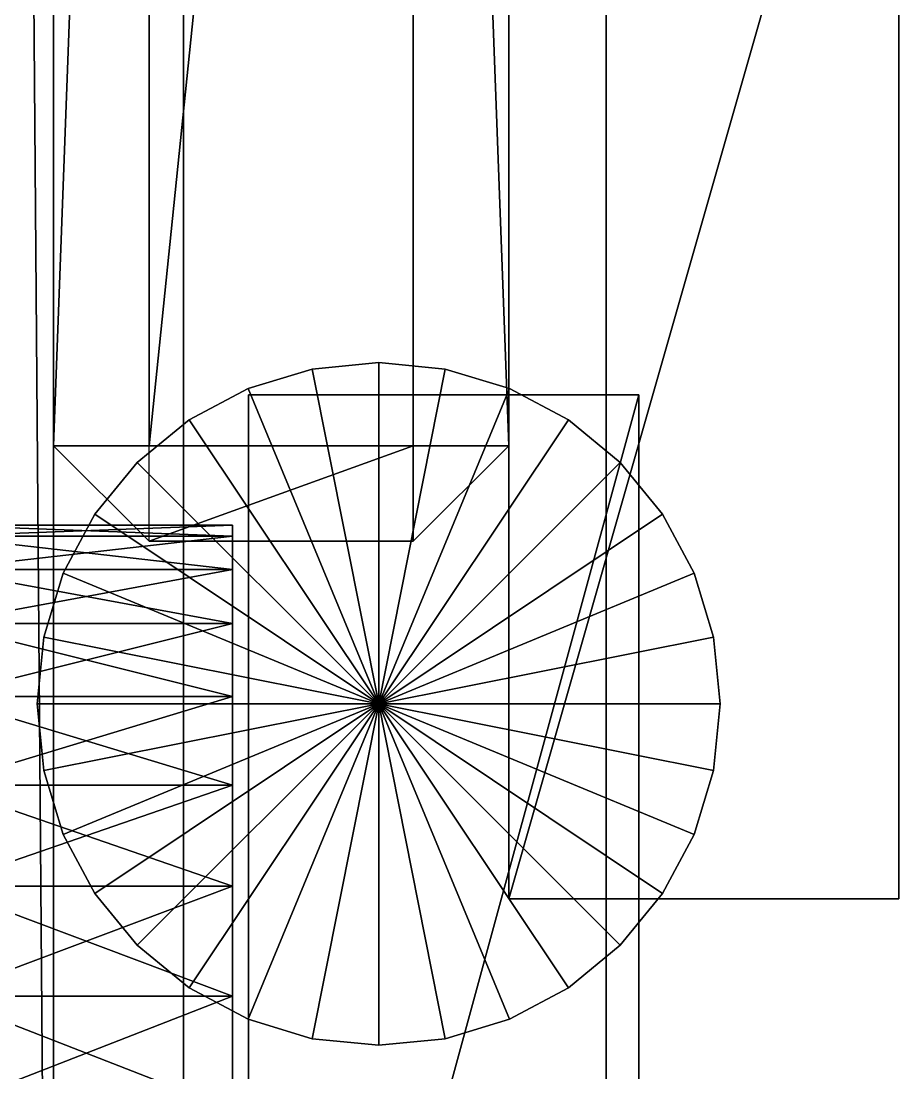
# Model space of a CAD drawing. Header units: millimetres. Extents: x -18 to 4450, y -985 to 970.
# Drawn here: x 3498 to 3552, y -672.7 to -608 of the extents above; entities that cross this region are included whole.
import ezdxf

# ---------------------------------------------------------------- set-up
doc = ezdxf.new("R2010")
doc.units = ezdxf.units.MM
for name, color, linetype in [('body__rear_left_tail_lamp_amber_upper_lens', 30, 'CONTINUOUS'), ('body__rear_left_tail_lamp_clear_lower_lens', 7, 'CONTINUOUS'), ('body__rear_left_tail_lamp_inner_lens', 1, 'CONTINUOUS'), ('body__rear_left_tail_lamp_red_center_lens', 1, 'CONTINUOUS'), ('hard_top__rear_barn_door_left_subtle_crown', 40, 'CONTINUOUS'), ('hard_top__rear_corner_glass_or_seal_45', 4, 'CONTINUOUS'), ('hard_top__rear_door_hinge_mount_plate_1', 9, 'CONTINUOUS'), ('hard_top__rear_left_door_hinge_barrel_1', 9, 'CONTINUOUS'), ('hard_top__rear_left_door_hinge_barrel_2', 9, 'CONTINUOUS'), ('hard_top__rear_roof_overhang_skin', 7, 'CONTINUOUS'), ('hard_top__white_hardtop_roof', 7, 'CONTINUOUS')]:
    doc.layers.add(name, color=color, linetype=linetype)

msp = doc.modelspace()

# ---------------------------------------------------------------- linework, layer by layer
at = {"layer": 'body__rear_left_tail_lamp_amber_upper_lens'}
for points in [[(3512.000084, -718.999982, 981.999993), (3512.000084, -718.999982, 1024.000049), (3512.000084, -630.999982, 1024.000049)], [(3512.000084, -718.999982, 981.999993), (3512.000084, -630.999982, 1024.000049), (3512.000084, -630.999982, 981.999993)], [(3512.000084, -630.999982, 981.999993), (3512.000084, -630.999982, 1024.000049), (3536.000013, -630.999982, 1024.000049)], [(3512.000084, -630.999982, 981.999993), (3536.000013, -630.999982, 1024.000049), (3536.000013, -630.999982, 981.999993)], [(3512.000084, -718.999982, 1024.000049), (3536.000013, -718.999982, 1024.000049), (3536.000013, -630.999982, 1024.000049)], [(3512.000084, -718.999982, 1024.000049), (3536.000013, -630.999982, 1024.000049), (3512.000084, -630.999982, 1024.000049)], [(3512.000084, -718.999982, 981.999993), (3512.000084, -630.999982, 981.999993), (3536.000013, -630.999982, 981.999993)], [(3512.000084, -718.999982, 981.999993), (3536.000013, -630.999982, 981.999993), (3536.000013, -718.999982, 981.999993)], [(3536.000013, -718.999982, 981.999993), (3536.000013, -630.999982, 981.999993), (3536.000013, -630.999982, 1024.000049)], [(3536.000013, -718.999982, 981.999993), (3536.000013, -630.999982, 1024.000049), (3536.000013, -718.999982, 1024.000049)]]:
    msp.add_3dface(points, dxfattribs=at)
at = {"layer": 'body__rear_left_tail_lamp_clear_lower_lens'}
for points in [[(3512.000084, -718.999982, 878.000021), (3512.000084, -718.999982, 920.000017), (3512.000084, -630.999982, 920.000017)], [(3512.000084, -718.999982, 878.000021), (3512.000084, -630.999982, 920.000017), (3512.000084, -630.999982, 878.000021)], [(3512.000084, -630.999982, 878.000021), (3512.000084, -630.999982, 920.000017), (3536.000013, -630.999982, 920.000017)], [(3512.000084, -630.999982, 878.000021), (3536.000013, -630.999982, 920.000017), (3536.000013, -630.999982, 878.000021)], [(3512.000084, -718.999982, 920.000017), (3536.000013, -718.999982, 920.000017), (3536.000013, -630.999982, 920.000017)], [(3512.000084, -718.999982, 920.000017), (3536.000013, -630.999982, 920.000017), (3512.000084, -630.999982, 920.000017)], [(3512.000084, -718.999982, 878.000021), (3512.000084, -630.999982, 878.000021), (3536.000013, -630.999982, 878.000021)], [(3512.000084, -718.999982, 878.000021), (3536.000013, -630.999982, 878.000021), (3536.000013, -718.999982, 878.000021)], [(3536.000013, -718.999982, 878.000021), (3536.000013, -630.999982, 878.000021), (3536.000013, -630.999982, 920.000017)], [(3536.000013, -718.999982, 878.000021), (3536.000013, -630.999982, 920.000017), (3536.000013, -718.999982, 920.000017)]]:
    msp.add_3dface(points, dxfattribs=at)
at = {"layer": 'body__rear_left_tail_lamp_inner_lens'}
for points in [[(3493.000031, -638.999999, 930.000007), (3510.999918, -638.999999, 930.000007), (3510.999918, -639.69171, 937.023222)], [(3493.000031, -638.999999, 930.000007), (3510.999918, -639.69171, 937.023222), (3493.000031, -639.69171, 937.023222)], [(3493.000031, -639.69171, 922.976732), (3510.999918, -639.69171, 922.976732), (3510.999918, -638.999999, 930.000007)], [(3493.000031, -639.69171, 922.976732), (3510.999918, -638.999999, 930.000007), (3493.000031, -638.999999, 930.000007)], [(3510.999918, -675.000012, 930.000007), (3510.999918, -638.999999, 930.000007), (3510.999918, -639.69171, 937.023222)], [(3510.999918, -675.000012, 930.000007), (3510.999918, -639.69171, 922.976732), (3510.999918, -638.999999, 930.000007)], [(3493.000031, -639.69171, 937.023222), (3510.999918, -639.69171, 937.023222), (3510.999918, -641.740322, 943.776608)], [(3493.000031, -639.69171, 937.023222), (3510.999918, -641.740322, 943.776608), (3493.000031, -641.740322, 943.776608)], [(3493.000031, -641.740322, 916.223407), (3510.999918, -641.740322, 916.223407), (3510.999918, -639.69171, 922.976732)], [(3493.000031, -641.740322, 916.223407), (3510.999918, -639.69171, 922.976732), (3493.000031, -639.69171, 922.976732)], [(3510.999918, -675.000012, 930.000007), (3510.999918, -639.69171, 937.023222), (3510.999918, -641.740322, 943.776608)], [(3510.999918, -675.000012, 930.000007), (3510.999918, -641.740322, 916.223407), (3510.999918, -639.69171, 922.976732)], [(3493.000031, -641.740322, 943.776608), (3510.999918, -641.740322, 943.776608), (3510.999918, -645.067096, 950.000525)], [(3493.000031, -641.740322, 943.776608), (3510.999918, -645.067096, 950.000525), (3493.000031, -645.067096, 950.000525)], [(3493.000031, -645.067096, 909.99949), (3510.999918, -645.067096, 909.99949), (3510.999918, -641.740322, 916.223407)], [(3493.000031, -645.067096, 909.99949), (3510.999918, -641.740322, 916.223407), (3493.000031, -641.740322, 916.223407)], [(3510.999918, -675.000012, 930.000007), (3510.999918, -641.740322, 943.776608), (3510.999918, -645.067096, 950.000525)], [(3510.999918, -675.000012, 930.000007), (3510.999918, -645.067096, 909.99949), (3510.999918, -641.740322, 916.223407)], [(3493.000031, -645.067096, 950.000525), (3510.999918, -645.067096, 950.000525), (3510.999918, -649.544179, 955.45584)], [(3493.000031, -645.067096, 950.000525), (3510.999918, -649.544179, 955.45584), (3493.000031, -649.544179, 955.45584)], [(3493.000031, -649.544179, 904.544175), (3510.999918, -649.544179, 904.544175), (3510.999918, -645.067096, 909.99949)], [(3493.000031, -649.544179, 904.544175), (3510.999918, -645.067096, 909.99949), (3493.000031, -645.067096, 909.99949)], [(3510.999918, -675.000012, 930.000007), (3510.999918, -645.067096, 950.000525), (3510.999918, -649.544179, 955.45584)], [(3510.999918, -675.000012, 930.000007), (3510.999918, -649.544179, 904.544175), (3510.999918, -645.067096, 909.99949)], [(3493.000031, -649.544179, 955.45584), (3510.999918, -649.544179, 955.45584), (3510.999918, -654.999495, 959.932923)], [(3493.000031, -649.544179, 955.45584), (3510.999918, -654.999495, 959.932923), (3493.000031, -654.999495, 959.932923)], [(3493.000031, -654.999495, 900.067091), (3510.999918, -654.999495, 900.067091), (3510.999918, -649.544179, 904.544175)], [(3493.000031, -654.999495, 900.067091), (3510.999918, -649.544179, 904.544175), (3493.000031, -649.544179, 904.544175)], [(3510.999918, -675.000012, 930.000007), (3510.999918, -649.544179, 955.45584), (3510.999918, -654.999495, 959.932923)], [(3510.999918, -675.000012, 930.000007), (3510.999918, -654.999495, 900.067091), (3510.999918, -649.544179, 904.544175)], [(3493.000031, -654.999495, 959.932923), (3510.999918, -654.999495, 959.932923), (3510.999918, -661.223412, 963.259637)], [(3493.000031, -654.999495, 959.932923), (3510.999918, -661.223412, 963.259637), (3493.000031, -661.223412, 963.259637)], [(3493.000031, -661.223412, 896.740317), (3510.999918, -661.223412, 896.740317), (3510.999918, -654.999495, 900.067091)], [(3493.000031, -661.223412, 896.740317), (3510.999918, -654.999495, 900.067091), (3493.000031, -654.999495, 900.067091)], [(3510.999918, -675.000012, 930.000007), (3510.999918, -654.999495, 959.932923), (3510.999918, -661.223412, 963.259637)], [(3510.999918, -675.000012, 930.000007), (3510.999918, -661.223412, 896.740317), (3510.999918, -654.999495, 900.067091)], [(3493.000031, -661.223412, 963.259637), (3510.999918, -661.223412, 963.259637), (3510.999918, -667.976737, 965.308249)], [(3493.000031, -661.223412, 963.259637), (3510.999918, -667.976737, 965.308249), (3493.000031, -667.976737, 965.308249)], [(3493.000031, -667.976737, 894.691706), (3510.999918, -667.976737, 894.691706), (3510.999918, -661.223412, 896.740317)], [(3493.000031, -667.976737, 894.691706), (3510.999918, -661.223412, 896.740317), (3493.000031, -661.223412, 896.740317)], [(3510.999918, -675.000012, 930.000007), (3510.999918, -661.223412, 963.259637), (3510.999918, -667.976737, 965.308249)], [(3510.999918, -675.000012, 930.000007), (3510.999918, -667.976737, 894.691706), (3510.999918, -661.223412, 896.740317)], [(3493.000031, -667.976737, 965.308249), (3510.999918, -667.976737, 965.308249), (3510.999918, -675.000012, 966.000021)], [(3493.000031, -667.976737, 965.308249), (3510.999918, -675.000012, 966.000021), (3493.000031, -675.000012, 966.000021)], [(3493.000031, -675.000012, 893.999994), (3510.999918, -675.000012, 893.999994), (3510.999918, -667.976737, 894.691706)], [(3493.000031, -675.000012, 893.999994), (3510.999918, -667.976737, 894.691706), (3493.000031, -667.976737, 894.691706)], [(3510.999918, -675.000012, 930.000007), (3510.999918, -667.976737, 965.308249), (3510.999918, -675.000012, 966.000021)], [(3510.999918, -675.000012, 930.000007), (3510.999918, -675.000012, 893.999994), (3510.999918, -667.976737, 894.691706)]]:
    msp.add_3dface(points, dxfattribs=at)
at = {"layer": 'body__rear_left_tail_lamp_red_center_lens'}
for points in [[(3512.000084, -718.999982, 930.000007), (3512.000084, -718.999982, 972.000003), (3512.000084, -630.999982, 972.000003)], [(3512.000084, -718.999982, 930.000007), (3512.000084, -630.999982, 972.000003), (3512.000084, -630.999982, 930.000007)], [(3512.000084, -630.999982, 930.000007), (3512.000084, -630.999982, 972.000003), (3536.000013, -630.999982, 972.000003)], [(3512.000084, -630.999982, 930.000007), (3536.000013, -630.999982, 972.000003), (3536.000013, -630.999982, 930.000007)], [(3512.000084, -718.999982, 972.000003), (3536.000013, -718.999982, 972.000003), (3536.000013, -630.999982, 972.000003)], [(3512.000084, -718.999982, 972.000003), (3536.000013, -630.999982, 972.000003), (3512.000084, -630.999982, 972.000003)], [(3512.000084, -718.999982, 930.000007), (3512.000084, -630.999982, 930.000007), (3536.000013, -630.999982, 930.000007)], [(3512.000084, -718.999982, 930.000007), (3536.000013, -630.999982, 930.000007), (3536.000013, -718.999982, 930.000007)], [(3536.000013, -718.999982, 930.000007), (3536.000013, -630.999982, 930.000007), (3536.000013, -630.999982, 972.000003)], [(3536.000013, -718.999982, 930.000007), (3536.000013, -630.999982, 972.000003), (3536.000013, -718.999982, 972.000003)]]:
    msp.add_3dface(points, dxfattribs=at)
at = {"layer": 'hard_top__rear_barn_door_left_subtle_crown'}
for points in [[(3483.999968, -689.999998, 920.000017), (3533.99992, -689.999998, 924.000025), (3533.99992, -354.000002, 941.999972)], [(3483.999968, -689.999998, 920.000017), (3533.99992, -354.000002, 941.999972), (3483.999968, -354.000002, 938.000023)], [(3483.999968, -689.999998, 903.999984), (3483.999968, -354.000002, 921.999991), (3533.99992, -354.000002, 925.999999)], [(3483.999968, -689.999998, 903.999984), (3533.99992, -354.000002, 925.999999), (3533.99992, -689.999998, 907.999992)], [(3533.99992, -689.999998, 924.000025), (3533.99992, -689.999998, 907.999992), (3533.99992, -354.000002, 925.999999)], [(3533.99992, -689.999998, 924.000025), (3533.99992, -354.000002, 925.999999), (3533.99992, -354.000002, 941.999972)]]:
    msp.add_3dface(points, dxfattribs=at)
at = {"layer": 'hard_top__rear_corner_glass_or_seal_45'}
for points in [[(3500, -634.119987, 1420.87996), (3500, -634.119987, 1709.120035), (3500, -475.879997, 1709.120035)], [(3500, -634.119987, 1420.87996), (3500, -475.879997, 1709.120035), (3500, -475.879997, 1420.87996)], [(3500, -634.119987, 1420.87996), (3505.880117, -634.119987, 1414.999962), (3505.880117, -475.879997, 1414.999962)], [(3500, -634.119987, 1420.87996), (3505.880117, -475.879997, 1414.999962), (3500, -475.879997, 1420.87996)], [(3500, -634.119987, 1709.120035), (3505.880117, -634.119987, 1715.000033), (3505.880117, -475.879997, 1715.000033)], [(3500, -634.119987, 1709.120035), (3505.880117, -475.879997, 1715.000033), (3500, -475.879997, 1709.120035)], [(3505.880117, -634.119987, 1715.000033), (3522.119999, -634.119987, 1715.000033), (3522.119999, -475.879997, 1715.000033)], [(3505.880117, -634.119987, 1715.000033), (3522.119999, -475.879997, 1715.000033), (3505.880117, -475.879997, 1715.000033)], [(3505.880117, -634.119987, 1414.999962), (3505.880117, -475.879997, 1414.999962), (3522.119999, -475.879997, 1414.999962)], [(3505.880117, -634.119987, 1414.999962), (3522.119999, -475.879997, 1414.999962), (3522.119999, -634.119987, 1414.999962)], [(3528.000116, -634.119987, 1420.87996), (3522.119999, -634.119987, 1414.999962), (3522.119999, -475.879997, 1414.999962)], [(3528.000116, -634.119987, 1420.87996), (3522.119999, -475.879997, 1414.999962), (3528.000116, -475.879997, 1420.87996)], [(3528.000116, -634.119987, 1709.120035), (3522.119999, -634.119987, 1715.000033), (3522.119999, -475.879997, 1715.000033)], [(3528.000116, -634.119987, 1709.120035), (3522.119999, -475.879997, 1715.000033), (3528.000116, -475.879997, 1709.120035)], [(3528.000116, -634.119987, 1420.87996), (3528.000116, -475.879997, 1420.87996), (3528.000116, -475.879997, 1709.120035)], [(3528.000116, -634.119987, 1420.87996), (3528.000116, -475.879997, 1709.120035), (3528.000116, -634.119987, 1709.120035)], [(3500, -634.119987, 1420.87996), (3505.880117, -639.999986, 1420.87996), (3505.880117, -639.999986, 1709.120035)], [(3500, -634.119987, 1420.87996), (3505.880117, -639.999986, 1709.120035), (3500, -634.119987, 1709.120035)], [(3500, -634.119987, 1420.87996), (3505.880117, -639.999986, 1420.87996), (3505.880117, -634.119987, 1414.999962)], [(3500, -634.119987, 1709.120035), (3505.880117, -639.999986, 1709.120035), (3505.880117, -634.119987, 1715.000033)], [(3505.880117, -639.999986, 1420.87996), (3505.880117, -634.119987, 1414.999962), (3522.119999, -634.119987, 1414.999962)], [(3505.880117, -639.999986, 1420.87996), (3522.119999, -634.119987, 1414.999962), (3522.119999, -639.999986, 1420.87996)], [(3505.880117, -639.999986, 1709.120035), (3505.880117, -634.119987, 1715.000033), (3522.119999, -634.119987, 1715.000033)], [(3505.880117, -639.999986, 1709.120035), (3522.119999, -634.119987, 1715.000033), (3522.119999, -639.999986, 1709.120035)], [(3528.000116, -634.119987, 1420.87996), (3522.119999, -639.999986, 1420.87996), (3522.119999, -639.999986, 1709.120035)], [(3528.000116, -634.119987, 1420.87996), (3522.119999, -639.999986, 1709.120035), (3528.000116, -634.119987, 1709.120035)], [(3528.000116, -634.119987, 1420.87996), (3522.119999, -639.999986, 1420.87996), (3522.119999, -634.119987, 1414.999962)], [(3528.000116, -634.119987, 1709.120035), (3522.119999, -639.999986, 1709.120035), (3522.119999, -634.119987, 1715.000033)], [(3505.880117, -639.999986, 1420.87996), (3522.119999, -639.999986, 1420.87996), (3522.119999, -639.999986, 1709.120035)], [(3505.880117, -639.999986, 1420.87996), (3522.119999, -639.999986, 1709.120035), (3505.880117, -639.999986, 1709.120035)]]:
    msp.add_3dface(points, dxfattribs=at)
at = {"layer": 'hard_top__rear_door_hinge_mount_plate_1'}
for points in [[(3528.000116, -662, 1509.99999), (3528.000116, -662, 1605.999947), (3528.000116, -578.000009, 1605.999947)], [(3528.000116, -662, 1509.99999), (3528.000116, -578.000009, 1605.999947), (3528.000116, -578.000009, 1509.99999)], [(3528.000116, -662, 1605.999947), (3552.000046, -662, 1605.999947), (3552.000046, -578.000009, 1605.999947)], [(3528.000116, -662, 1605.999947), (3552.000046, -578.000009, 1605.999947), (3528.000116, -578.000009, 1605.999947)], [(3528.000116, -662, 1509.99999), (3528.000116, -578.000009, 1509.99999), (3552.000046, -578.000009, 1509.99999)], [(3528.000116, -662, 1509.99999), (3552.000046, -578.000009, 1509.99999), (3552.000046, -662, 1509.99999)], [(3552.000046, -662, 1509.99999), (3552.000046, -578.000009, 1509.99999), (3552.000046, -578.000009, 1605.999947)], [(3552.000046, -662, 1509.99999), (3552.000046, -578.000009, 1605.999947), (3552.000046, -662, 1605.999947)], [(3528.000116, -662, 1509.99999), (3552.000046, -662, 1509.99999), (3552.000046, -662, 1605.999947)], [(3528.000116, -662, 1509.99999), (3552.000046, -662, 1605.999947), (3528.000116, -662, 1605.999947)]]:
    msp.add_3dface(points, dxfattribs=at)
at = {"layer": 'hard_top__rear_left_door_hinge_barrel_1'}
for points in [[(3515.902996, -629.403532, 1097.499967), (3515.902996, -629.403532, 1262.500048), (3511.963606, -630.598545, 1262.500048)], [(3515.902996, -629.403532, 1097.499967), (3511.963606, -630.598545, 1262.500048), (3511.963606, -630.598545, 1097.499967)], [(3519.999981, -649.999976, 1097.499967), (3511.963606, -630.598545, 1097.499967), (3515.902996, -629.403532, 1097.499967)], [(3519.999981, -649.999976, 1262.500048), (3515.902996, -629.403532, 1262.500048), (3511.963606, -630.598545, 1262.500048)], [(3519.999981, -629.000008, 1097.499967), (3519.999981, -629.000008, 1262.500048), (3515.902996, -629.403532, 1262.500048)], [(3519.999981, -629.000008, 1097.499967), (3515.902996, -629.403532, 1262.500048), (3515.902996, -629.403532, 1097.499967)], [(3519.999981, -649.999976, 1097.499967), (3515.902996, -629.403532, 1097.499967), (3519.999981, -629.000008, 1097.499967)], [(3519.999981, -649.999976, 1262.500048), (3519.999981, -629.000008, 1262.500048), (3515.902996, -629.403532, 1262.500048)], [(3524.096966, -629.403532, 1097.499967), (3524.096966, -629.403532, 1262.500048), (3519.999981, -629.000008, 1262.500048)], [(3524.096966, -629.403532, 1097.499967), (3519.999981, -629.000008, 1262.500048), (3519.999981, -629.000008, 1097.499967)], [(3519.999981, -649.999976, 1097.499967), (3519.999981, -629.000008, 1097.499967), (3524.096966, -629.403532, 1097.499967)], [(3519.999981, -649.999976, 1262.500048), (3524.096966, -629.403532, 1262.500048), (3519.999981, -629.000008, 1262.500048)], [(3519.999981, -649.999976, 1097.499967), (3524.096966, -629.403532, 1097.499967), (3528.036356, -630.598545, 1097.499967)], [(3519.999981, -649.999976, 1262.500048), (3528.036356, -630.598545, 1262.500048), (3524.096966, -629.403532, 1262.500048)], [(3528.036356, -630.598545, 1097.499967), (3528.036356, -630.598545, 1262.500048), (3524.096966, -629.403532, 1262.500048)], [(3528.036356, -630.598545, 1097.499967), (3524.096966, -629.403532, 1262.500048), (3524.096966, -629.403532, 1097.499967)], [(3511.963606, -630.598545, 1097.499967), (3511.963606, -630.598545, 1262.500048), (3508.332968, -632.539153, 1262.500048)], [(3511.963606, -630.598545, 1097.499967), (3508.332968, -632.539153, 1262.500048), (3508.332968, -632.539153, 1097.499967)], [(3519.999981, -649.999976, 1097.499967), (3508.332968, -632.539153, 1097.499967), (3511.963606, -630.598545, 1097.499967)], [(3519.999981, -649.999976, 1262.500048), (3511.963606, -630.598545, 1262.500048), (3508.332968, -632.539153, 1262.500048)], [(3519.999981, -649.999976, 1097.499967), (3528.036356, -630.598545, 1097.499967), (3531.666994, -632.539153, 1097.499967)], [(3519.999981, -649.999976, 1262.500048), (3531.666994, -632.539153, 1262.500048), (3528.036356, -630.598545, 1262.500048)], [(3531.666994, -632.539153, 1097.499967), (3531.666994, -632.539153, 1262.500048), (3528.036356, -630.598545, 1262.500048)], [(3531.666994, -632.539153, 1097.499967), (3528.036356, -630.598545, 1262.500048), (3528.036356, -630.598545, 1097.499967)], [(3508.332968, -632.539153, 1097.499967), (3508.332968, -632.539153, 1262.500048), (3505.150795, -635.150731, 1262.500048)], [(3508.332968, -632.539153, 1097.499967), (3505.150795, -635.150731, 1262.500048), (3505.150795, -635.150731, 1097.499967)], [(3519.999981, -649.999976, 1097.499967), (3505.150795, -635.150731, 1097.499967), (3508.332968, -632.539153, 1097.499967)], [(3519.999981, -649.999976, 1262.500048), (3508.332968, -632.539153, 1262.500048), (3505.150795, -635.150731, 1262.500048)], [(3519.999981, -649.999976, 1097.499967), (3531.666994, -632.539153, 1097.499967), (3534.849167, -635.150731, 1097.499967)], [(3519.999981, -649.999976, 1262.500048), (3534.849167, -635.150731, 1262.500048), (3531.666994, -632.539153, 1262.500048)], [(3534.849167, -635.150731, 1097.499967), (3534.849167, -635.150731, 1262.500048), (3531.666994, -632.539153, 1262.500048)], [(3534.849167, -635.150731, 1097.499967), (3531.666994, -632.539153, 1262.500048), (3531.666994, -632.539153, 1097.499967)], [(3505.150795, -635.150731, 1097.499967), (3505.150795, -635.150731, 1262.500048), (3502.539158, -638.333023, 1262.500048)], [(3505.150795, -635.150731, 1097.499967), (3502.539158, -638.333023, 1262.500048), (3502.539158, -638.333023, 1097.499967)], [(3519.999981, -649.999976, 1097.499967), (3502.539158, -638.333023, 1097.499967), (3505.150795, -635.150731, 1097.499967)], [(3519.999981, -649.999976, 1262.500048), (3505.150795, -635.150731, 1262.500048), (3502.539158, -638.333023, 1262.500048)], [(3519.999981, -649.999976, 1097.499967), (3534.849167, -635.150731, 1097.499967), (3537.460804, -638.333023, 1097.499967)], [(3519.999981, -649.999976, 1262.500048), (3537.460804, -638.333023, 1262.500048), (3534.849167, -635.150731, 1262.500048)], [(3537.460804, -638.333023, 1097.499967), (3537.460804, -638.333023, 1262.500048), (3534.849167, -635.150731, 1262.500048)], [(3537.460804, -638.333023, 1097.499967), (3534.849167, -635.150731, 1262.500048), (3534.849167, -635.150731, 1097.499967)], [(3502.539158, -638.333023, 1097.499967), (3502.539158, -638.333023, 1262.500048), (3500.598431, -641.963661, 1262.500048)], [(3502.539158, -638.333023, 1097.499967), (3500.598431, -641.963661, 1262.500048), (3500.598431, -641.963661, 1097.499967)], [(3519.999981, -649.999976, 1097.499967), (3500.598431, -641.963661, 1097.499967), (3502.539158, -638.333023, 1097.499967)], [(3519.999981, -649.999976, 1262.500048), (3502.539158, -638.333023, 1262.500048), (3500.598431, -641.963661, 1262.500048)], [(3519.999981, -649.999976, 1097.499967), (3537.460804, -638.333023, 1097.499967), (3539.401531, -641.963661, 1097.499967)], [(3519.999981, -649.999976, 1262.500048), (3539.401531, -641.963661, 1262.500048), (3537.460804, -638.333023, 1262.500048)], [(3539.401531, -641.963661, 1097.499967), (3539.401531, -641.963661, 1262.500048), (3537.460804, -638.333023, 1262.500048)], [(3539.401531, -641.963661, 1097.499967), (3537.460804, -638.333023, 1262.500048), (3537.460804, -638.333023, 1097.499967)], [(3500.598431, -641.963661, 1097.499967), (3500.598431, -641.963661, 1262.500048), (3499.403477, -645.903111, 1262.500048)], [(3500.598431, -641.963661, 1097.499967), (3499.403477, -645.903111, 1262.500048), (3499.403477, -645.903111, 1097.499967)], [(3519.999981, -649.999976, 1097.499967), (3499.403477, -645.903111, 1097.499967), (3500.598431, -641.963661, 1097.499967)], [(3519.999981, -649.999976, 1262.500048), (3500.598431, -641.963661, 1262.500048), (3499.403477, -645.903111, 1262.500048)], [(3519.999981, -649.999976, 1097.499967), (3539.401531, -641.963661, 1097.499967), (3540.596485, -645.903111, 1097.499967)], [(3519.999981, -649.999976, 1262.500048), (3540.596485, -645.903111, 1262.500048), (3539.401531, -641.963661, 1262.500048)], [(3540.596485, -645.903111, 1097.499967), (3540.596485, -645.903111, 1262.500048), (3539.401531, -641.963661, 1262.500048)], [(3540.596485, -645.903111, 1097.499967), (3539.401531, -641.963661, 1262.500048), (3539.401531, -641.963661, 1097.499967)], [(3499.403477, -645.903111, 1097.499967), (3499.403477, -645.903111, 1262.500048), (3499.000072, -649.999976, 1262.500048)], [(3499.403477, -645.903111, 1097.499967), (3499.000072, -649.999976, 1262.500048), (3499.000072, -649.999976, 1097.499967)], [(3519.999981, -649.999976, 1097.499967), (3499.000072, -649.999976, 1097.499967), (3499.403477, -645.903111, 1097.499967)], [(3519.999981, -649.999976, 1262.500048), (3499.403477, -645.903111, 1262.500048), (3499.000072, -649.999976, 1262.500048)], [(3519.999981, -649.999976, 1097.499967), (3540.596485, -645.903111, 1097.499967), (3540.999889, -649.999976, 1097.499967)], [(3519.999981, -649.999976, 1262.500048), (3540.999889, -649.999976, 1262.500048), (3540.596485, -645.903111, 1262.500048)], [(3540.999889, -649.999976, 1097.499967), (3540.999889, -649.999976, 1262.500048), (3540.596485, -645.903111, 1262.500048)], [(3540.999889, -649.999976, 1097.499967), (3540.596485, -645.903111, 1262.500048), (3540.596485, -645.903111, 1097.499967)], [(3499.000072, -649.999976, 1097.499967), (3499.000072, -649.999976, 1262.500048), (3499.403477, -654.096901, 1262.500048)], [(3499.000072, -649.999976, 1097.499967), (3499.403477, -654.096901, 1262.500048), (3499.403477, -654.096901, 1097.499967)], [(3519.999981, -649.999976, 1097.499967), (3499.403477, -654.096901, 1097.499967), (3499.000072, -649.999976, 1097.499967)], [(3519.999981, -649.999976, 1262.500048), (3499.000072, -649.999976, 1262.500048), (3499.403477, -654.096901, 1262.500048)], [(3519.999981, -649.999976, 1097.499967), (3500.598431, -658.036351, 1097.499967), (3499.403477, -654.096901, 1097.499967)], [(3519.999981, -649.999976, 1262.500048), (3499.403477, -654.096901, 1262.500048), (3500.598431, -658.036351, 1262.500048)], [(3519.999981, -649.999976, 1097.499967), (3502.539158, -661.666989, 1097.499967), (3500.598431, -658.036351, 1097.499967)], [(3519.999981, -649.999976, 1262.500048), (3500.598431, -658.036351, 1262.500048), (3502.539158, -661.666989, 1262.500048)], [(3519.999981, -649.999976, 1097.499967), (3505.150795, -664.849222, 1097.499967), (3502.539158, -661.666989, 1097.499967)], [(3519.999981, -649.999976, 1262.500048), (3502.539158, -661.666989, 1262.500048), (3505.150795, -664.849222, 1262.500048)], [(3519.999981, -649.999976, 1097.499967), (3508.332968, -667.460859, 1097.499967), (3505.150795, -664.849222, 1097.499967)], [(3519.999981, -649.999976, 1262.500048), (3505.150795, -664.849222, 1262.500048), (3508.332968, -667.460859, 1262.500048)], [(3519.999981, -649.999976, 1097.499967), (3511.963606, -669.401467, 1097.499967), (3508.332968, -667.460859, 1097.499967)], [(3519.999981, -649.999976, 1262.500048), (3508.332968, -667.460859, 1262.500048), (3511.963606, -669.401467, 1262.500048)], [(3519.999981, -649.999976, 1097.499967), (3515.902996, -670.59648, 1097.499967), (3511.963606, -669.401467, 1097.499967)], [(3519.999981, -649.999976, 1262.500048), (3511.963606, -669.401467, 1262.500048), (3515.902996, -670.59648, 1262.500048)], [(3519.999981, -649.999976, 1097.499967), (3519.999981, -671.000004, 1097.499967), (3515.902996, -670.59648, 1097.499967)], [(3519.999981, -649.999976, 1262.500048), (3515.902996, -670.59648, 1262.500048), (3519.999981, -671.000004, 1262.500048)], [(3519.999981, -649.999976, 1097.499967), (3524.096966, -670.59648, 1097.499967), (3519.999981, -671.000004, 1097.499967)], [(3519.999981, -649.999976, 1262.500048), (3519.999981, -671.000004, 1262.500048), (3524.096966, -670.59648, 1262.500048)], [(3519.999981, -649.999976, 1097.499967), (3528.036356, -669.401467, 1097.499967), (3524.096966, -670.59648, 1097.499967)], [(3519.999981, -649.999976, 1262.500048), (3524.096966, -670.59648, 1262.500048), (3528.036356, -669.401467, 1262.500048)], [(3519.999981, -649.999976, 1097.499967), (3531.666994, -667.460859, 1097.499967), (3528.036356, -669.401467, 1097.499967)], [(3519.999981, -649.999976, 1262.500048), (3528.036356, -669.401467, 1262.500048), (3531.666994, -667.460859, 1262.500048)], [(3519.999981, -649.999976, 1097.499967), (3534.849167, -664.849222, 1097.499967), (3531.666994, -667.460859, 1097.499967)], [(3519.999981, -649.999976, 1262.500048), (3531.666994, -667.460859, 1262.500048), (3534.849167, -664.849222, 1262.500048)], [(3519.999981, -649.999976, 1097.499967), (3537.460804, -661.666989, 1097.499967), (3534.849167, -664.849222, 1097.499967)], [(3519.999981, -649.999976, 1262.500048), (3534.849167, -664.849222, 1262.500048), (3537.460804, -661.666989, 1262.500048)], [(3519.999981, -649.999976, 1097.499967), (3539.401531, -658.036351, 1097.499967), (3537.460804, -661.666989, 1097.499967)], [(3519.999981, -649.999976, 1262.500048), (3537.460804, -661.666989, 1262.500048), (3539.401531, -658.036351, 1262.500048)], [(3519.999981, -649.999976, 1097.499967), (3540.596485, -654.096901, 1097.499967), (3539.401531, -658.036351, 1097.499967)], [(3519.999981, -649.999976, 1262.500048), (3539.401531, -658.036351, 1262.500048), (3540.596485, -654.096901, 1262.500048)], [(3519.999981, -649.999976, 1097.499967), (3540.999889, -649.999976, 1097.499967), (3540.596485, -654.096901, 1097.499967)], [(3519.999981, -649.999976, 1262.500048), (3540.596485, -654.096901, 1262.500048), (3540.999889, -649.999976, 1262.500048)], [(3540.596485, -654.096901, 1097.499967), (3540.596485, -654.096901, 1262.500048), (3540.999889, -649.999976, 1262.500048)], [(3540.596485, -654.096901, 1097.499967), (3540.999889, -649.999976, 1262.500048), (3540.999889, -649.999976, 1097.499967)], [(3499.403477, -654.096901, 1097.499967), (3499.403477, -654.096901, 1262.500048), (3500.598431, -658.036351, 1262.500048)], [(3499.403477, -654.096901, 1097.499967), (3500.598431, -658.036351, 1262.500048), (3500.598431, -658.036351, 1097.499967)], [(3539.401531, -658.036351, 1097.499967), (3539.401531, -658.036351, 1262.500048), (3540.596485, -654.096901, 1262.500048)], [(3539.401531, -658.036351, 1097.499967), (3540.596485, -654.096901, 1262.500048), (3540.596485, -654.096901, 1097.499967)], [(3500.598431, -658.036351, 1097.499967), (3500.598431, -658.036351, 1262.500048), (3502.539158, -661.666989, 1262.500048)], [(3500.598431, -658.036351, 1097.499967), (3502.539158, -661.666989, 1262.500048), (3502.539158, -661.666989, 1097.499967)], [(3537.460804, -661.666989, 1097.499967), (3537.460804, -661.666989, 1262.500048), (3539.401531, -658.036351, 1262.500048)], [(3537.460804, -661.666989, 1097.499967), (3539.401531, -658.036351, 1262.500048), (3539.401531, -658.036351, 1097.499967)], [(3502.539158, -661.666989, 1097.499967), (3502.539158, -661.666989, 1262.500048), (3505.150795, -664.849222, 1262.500048)], [(3502.539158, -661.666989, 1097.499967), (3505.150795, -664.849222, 1262.500048), (3505.150795, -664.849222, 1097.499967)], [(3534.849167, -664.849222, 1097.499967), (3534.849167, -664.849222, 1262.500048), (3537.460804, -661.666989, 1262.500048)], [(3534.849167, -664.849222, 1097.499967), (3537.460804, -661.666989, 1262.500048), (3537.460804, -661.666989, 1097.499967)], [(3505.150795, -664.849222, 1097.499967), (3505.150795, -664.849222, 1262.500048), (3508.332968, -667.460859, 1262.500048)], [(3505.150795, -664.849222, 1097.499967), (3508.332968, -667.460859, 1262.500048), (3508.332968, -667.460859, 1097.499967)], [(3531.666994, -667.460859, 1097.499967), (3531.666994, -667.460859, 1262.500048), (3534.849167, -664.849222, 1262.500048)], [(3531.666994, -667.460859, 1097.499967), (3534.849167, -664.849222, 1262.500048), (3534.849167, -664.849222, 1097.499967)], [(3508.332968, -667.460859, 1097.499967), (3508.332968, -667.460859, 1262.500048), (3511.963606, -669.401467, 1262.500048)], [(3508.332968, -667.460859, 1097.499967), (3511.963606, -669.401467, 1262.500048), (3511.963606, -669.401467, 1097.499967)], [(3528.036356, -669.401467, 1097.499967), (3528.036356, -669.401467, 1262.500048), (3531.666994, -667.460859, 1262.500048)], [(3528.036356, -669.401467, 1097.499967), (3531.666994, -667.460859, 1262.500048), (3531.666994, -667.460859, 1097.499967)], [(3511.963606, -669.401467, 1097.499967), (3511.963606, -669.401467, 1262.500048), (3515.902996, -670.59648, 1262.500048)], [(3511.963606, -669.401467, 1097.499967), (3515.902996, -670.59648, 1262.500048), (3515.902996, -670.59648, 1097.499967)], [(3524.096966, -670.59648, 1097.499967), (3524.096966, -670.59648, 1262.500048), (3528.036356, -669.401467, 1262.500048)], [(3524.096966, -670.59648, 1097.499967), (3528.036356, -669.401467, 1262.500048), (3528.036356, -669.401467, 1097.499967)], [(3515.902996, -670.59648, 1097.499967), (3515.902996, -670.59648, 1262.500048), (3519.999981, -671.000004, 1262.500048)], [(3515.902996, -670.59648, 1097.499967), (3519.999981, -671.000004, 1262.500048), (3519.999981, -671.000004, 1097.499967)], [(3519.999981, -671.000004, 1097.499967), (3519.999981, -671.000004, 1262.500048), (3524.096966, -670.59648, 1262.500048)], [(3519.999981, -671.000004, 1097.499967), (3524.096966, -670.59648, 1262.500048), (3524.096966, -670.59648, 1097.499967)]]:
    msp.add_3dface(points, dxfattribs=at)
at = {"layer": 'hard_top__rear_left_door_hinge_barrel_2'}
for points in [[(3515.902996, -629.403532, 1427.50001), (3515.902996, -629.403532, 1592.499971), (3511.963606, -630.598545, 1592.499971)], [(3515.902996, -629.403532, 1427.50001), (3511.963606, -630.598545, 1592.499971), (3511.963606, -630.598545, 1427.50001)], [(3519.999981, -649.999976, 1427.50001), (3511.963606, -630.598545, 1427.50001), (3515.902996, -629.403532, 1427.50001)], [(3519.999981, -649.999976, 1592.499971), (3515.902996, -629.403532, 1592.499971), (3511.963606, -630.598545, 1592.499971)], [(3519.999981, -629.000008, 1427.50001), (3519.999981, -629.000008, 1592.499971), (3515.902996, -629.403532, 1592.499971)], [(3519.999981, -629.000008, 1427.50001), (3515.902996, -629.403532, 1592.499971), (3515.902996, -629.403532, 1427.50001)], [(3519.999981, -649.999976, 1427.50001), (3515.902996, -629.403532, 1427.50001), (3519.999981, -629.000008, 1427.50001)], [(3519.999981, -649.999976, 1592.499971), (3519.999981, -629.000008, 1592.499971), (3515.902996, -629.403532, 1592.499971)], [(3524.096966, -629.403532, 1427.50001), (3524.096966, -629.403532, 1592.499971), (3519.999981, -629.000008, 1592.499971)], [(3524.096966, -629.403532, 1427.50001), (3519.999981, -629.000008, 1592.499971), (3519.999981, -629.000008, 1427.50001)], [(3519.999981, -649.999976, 1427.50001), (3519.999981, -629.000008, 1427.50001), (3524.096966, -629.403532, 1427.50001)], [(3519.999981, -649.999976, 1592.499971), (3524.096966, -629.403532, 1592.499971), (3519.999981, -629.000008, 1592.499971)], [(3519.999981, -649.999976, 1427.50001), (3524.096966, -629.403532, 1427.50001), (3528.036356, -630.598545, 1427.50001)], [(3519.999981, -649.999976, 1592.499971), (3528.036356, -630.598545, 1592.499971), (3524.096966, -629.403532, 1592.499971)], [(3528.036356, -630.598545, 1427.50001), (3528.036356, -630.598545, 1592.499971), (3524.096966, -629.403532, 1592.499971)], [(3528.036356, -630.598545, 1427.50001), (3524.096966, -629.403532, 1592.499971), (3524.096966, -629.403532, 1427.50001)], [(3511.963606, -630.598545, 1427.50001), (3511.963606, -630.598545, 1592.499971), (3508.332968, -632.539153, 1592.499971)], [(3511.963606, -630.598545, 1427.50001), (3508.332968, -632.539153, 1592.499971), (3508.332968, -632.539153, 1427.50001)], [(3519.999981, -649.999976, 1427.50001), (3508.332968, -632.539153, 1427.50001), (3511.963606, -630.598545, 1427.50001)], [(3519.999981, -649.999976, 1592.499971), (3511.963606, -630.598545, 1592.499971), (3508.332968, -632.539153, 1592.499971)], [(3519.999981, -649.999976, 1427.50001), (3528.036356, -630.598545, 1427.50001), (3531.666994, -632.539153, 1427.50001)], [(3519.999981, -649.999976, 1592.499971), (3531.666994, -632.539153, 1592.499971), (3528.036356, -630.598545, 1592.499971)], [(3531.666994, -632.539153, 1427.50001), (3531.666994, -632.539153, 1592.499971), (3528.036356, -630.598545, 1592.499971)], [(3531.666994, -632.539153, 1427.50001), (3528.036356, -630.598545, 1592.499971), (3528.036356, -630.598545, 1427.50001)], [(3508.332968, -632.539153, 1427.50001), (3508.332968, -632.539153, 1592.499971), (3505.150795, -635.150731, 1592.499971)], [(3508.332968, -632.539153, 1427.50001), (3505.150795, -635.150731, 1592.499971), (3505.150795, -635.150731, 1427.50001)], [(3519.999981, -649.999976, 1427.50001), (3505.150795, -635.150731, 1427.50001), (3508.332968, -632.539153, 1427.50001)], [(3519.999981, -649.999976, 1592.499971), (3508.332968, -632.539153, 1592.499971), (3505.150795, -635.150731, 1592.499971)], [(3519.999981, -649.999976, 1427.50001), (3531.666994, -632.539153, 1427.50001), (3534.849167, -635.150731, 1427.50001)], [(3519.999981, -649.999976, 1592.499971), (3534.849167, -635.150731, 1592.499971), (3531.666994, -632.539153, 1592.499971)], [(3534.849167, -635.150731, 1427.50001), (3534.849167, -635.150731, 1592.499971), (3531.666994, -632.539153, 1592.499971)], [(3534.849167, -635.150731, 1427.50001), (3531.666994, -632.539153, 1592.499971), (3531.666994, -632.539153, 1427.50001)], [(3505.150795, -635.150731, 1427.50001), (3505.150795, -635.150731, 1592.499971), (3502.539158, -638.333023, 1592.499971)], [(3505.150795, -635.150731, 1427.50001), (3502.539158, -638.333023, 1592.499971), (3502.539158, -638.333023, 1427.50001)], [(3519.999981, -649.999976, 1427.50001), (3502.539158, -638.333023, 1427.50001), (3505.150795, -635.150731, 1427.50001)], [(3519.999981, -649.999976, 1592.499971), (3505.150795, -635.150731, 1592.499971), (3502.539158, -638.333023, 1592.499971)], [(3519.999981, -649.999976, 1427.50001), (3534.849167, -635.150731, 1427.50001), (3537.460804, -638.333023, 1427.50001)], [(3519.999981, -649.999976, 1592.499971), (3537.460804, -638.333023, 1592.499971), (3534.849167, -635.150731, 1592.499971)], [(3537.460804, -638.333023, 1427.50001), (3537.460804, -638.333023, 1592.499971), (3534.849167, -635.150731, 1592.499971)], [(3537.460804, -638.333023, 1427.50001), (3534.849167, -635.150731, 1592.499971), (3534.849167, -635.150731, 1427.50001)], [(3502.539158, -638.333023, 1427.50001), (3502.539158, -638.333023, 1592.499971), (3500.598431, -641.963661, 1592.499971)], [(3502.539158, -638.333023, 1427.50001), (3500.598431, -641.963661, 1592.499971), (3500.598431, -641.963661, 1427.50001)], [(3519.999981, -649.999976, 1427.50001), (3500.598431, -641.963661, 1427.50001), (3502.539158, -638.333023, 1427.50001)], [(3519.999981, -649.999976, 1592.499971), (3502.539158, -638.333023, 1592.499971), (3500.598431, -641.963661, 1592.499971)], [(3519.999981, -649.999976, 1427.50001), (3537.460804, -638.333023, 1427.50001), (3539.401531, -641.963661, 1427.50001)], [(3519.999981, -649.999976, 1592.499971), (3539.401531, -641.963661, 1592.499971), (3537.460804, -638.333023, 1592.499971)], [(3539.401531, -641.963661, 1427.50001), (3539.401531, -641.963661, 1592.499971), (3537.460804, -638.333023, 1592.499971)], [(3539.401531, -641.963661, 1427.50001), (3537.460804, -638.333023, 1592.499971), (3537.460804, -638.333023, 1427.50001)], [(3500.598431, -641.963661, 1427.50001), (3500.598431, -641.963661, 1592.499971), (3499.403477, -645.903111, 1592.499971)], [(3500.598431, -641.963661, 1427.50001), (3499.403477, -645.903111, 1592.499971), (3499.403477, -645.903111, 1427.50001)], [(3519.999981, -649.999976, 1427.50001), (3499.403477, -645.903111, 1427.50001), (3500.598431, -641.963661, 1427.50001)], [(3519.999981, -649.999976, 1592.499971), (3500.598431, -641.963661, 1592.499971), (3499.403477, -645.903111, 1592.499971)], [(3519.999981, -649.999976, 1427.50001), (3539.401531, -641.963661, 1427.50001), (3540.596485, -645.903111, 1427.50001)], [(3519.999981, -649.999976, 1592.499971), (3540.596485, -645.903111, 1592.499971), (3539.401531, -641.963661, 1592.499971)], [(3540.596485, -645.903111, 1427.50001), (3540.596485, -645.903111, 1592.499971), (3539.401531, -641.963661, 1592.499971)], [(3540.596485, -645.903111, 1427.50001), (3539.401531, -641.963661, 1592.499971), (3539.401531, -641.963661, 1427.50001)], [(3499.403477, -645.903111, 1427.50001), (3499.403477, -645.903111, 1592.499971), (3499.000072, -649.999976, 1592.499971)], [(3499.403477, -645.903111, 1427.50001), (3499.000072, -649.999976, 1592.499971), (3499.000072, -649.999976, 1427.50001)], [(3519.999981, -649.999976, 1427.50001), (3499.000072, -649.999976, 1427.50001), (3499.403477, -645.903111, 1427.50001)], [(3519.999981, -649.999976, 1592.499971), (3499.403477, -645.903111, 1592.499971), (3499.000072, -649.999976, 1592.499971)], [(3519.999981, -649.999976, 1427.50001), (3540.596485, -645.903111, 1427.50001), (3540.999889, -649.999976, 1427.50001)], [(3519.999981, -649.999976, 1592.499971), (3540.999889, -649.999976, 1592.499971), (3540.596485, -645.903111, 1592.499971)], [(3540.999889, -649.999976, 1427.50001), (3540.999889, -649.999976, 1592.499971), (3540.596485, -645.903111, 1592.499971)], [(3540.999889, -649.999976, 1427.50001), (3540.596485, -645.903111, 1592.499971), (3540.596485, -645.903111, 1427.50001)], [(3499.000072, -649.999976, 1427.50001), (3499.000072, -649.999976, 1592.499971), (3499.403477, -654.096901, 1592.499971)], [(3499.000072, -649.999976, 1427.50001), (3499.403477, -654.096901, 1592.499971), (3499.403477, -654.096901, 1427.50001)], [(3519.999981, -649.999976, 1427.50001), (3499.403477, -654.096901, 1427.50001), (3499.000072, -649.999976, 1427.50001)], [(3519.999981, -649.999976, 1592.499971), (3499.000072, -649.999976, 1592.499971), (3499.403477, -654.096901, 1592.499971)], [(3519.999981, -649.999976, 1427.50001), (3500.598431, -658.036351, 1427.50001), (3499.403477, -654.096901, 1427.50001)], [(3519.999981, -649.999976, 1592.499971), (3499.403477, -654.096901, 1592.499971), (3500.598431, -658.036351, 1592.499971)], [(3519.999981, -649.999976, 1427.50001), (3502.539158, -661.666989, 1427.50001), (3500.598431, -658.036351, 1427.50001)], [(3519.999981, -649.999976, 1592.499971), (3500.598431, -658.036351, 1592.499971), (3502.539158, -661.666989, 1592.499971)], [(3519.999981, -649.999976, 1427.50001), (3505.150795, -664.849222, 1427.50001), (3502.539158, -661.666989, 1427.50001)], [(3519.999981, -649.999976, 1592.499971), (3502.539158, -661.666989, 1592.499971), (3505.150795, -664.849222, 1592.499971)], [(3519.999981, -649.999976, 1427.50001), (3508.332968, -667.460859, 1427.50001), (3505.150795, -664.849222, 1427.50001)], [(3519.999981, -649.999976, 1592.499971), (3505.150795, -664.849222, 1592.499971), (3508.332968, -667.460859, 1592.499971)], [(3519.999981, -649.999976, 1427.50001), (3511.963606, -669.401467, 1427.50001), (3508.332968, -667.460859, 1427.50001)], [(3519.999981, -649.999976, 1592.499971), (3508.332968, -667.460859, 1592.499971), (3511.963606, -669.401467, 1592.499971)], [(3519.999981, -649.999976, 1427.50001), (3515.902996, -670.59648, 1427.50001), (3511.963606, -669.401467, 1427.50001)], [(3519.999981, -649.999976, 1592.499971), (3511.963606, -669.401467, 1592.499971), (3515.902996, -670.59648, 1592.499971)], [(3519.999981, -649.999976, 1427.50001), (3519.999981, -671.000004, 1427.50001), (3515.902996, -670.59648, 1427.50001)], [(3519.999981, -649.999976, 1592.499971), (3515.902996, -670.59648, 1592.499971), (3519.999981, -671.000004, 1592.499971)], [(3519.999981, -649.999976, 1427.50001), (3524.096966, -670.59648, 1427.50001), (3519.999981, -671.000004, 1427.50001)], [(3519.999981, -649.999976, 1592.499971), (3519.999981, -671.000004, 1592.499971), (3524.096966, -670.59648, 1592.499971)], [(3519.999981, -649.999976, 1427.50001), (3528.036356, -669.401467, 1427.50001), (3524.096966, -670.59648, 1427.50001)], [(3519.999981, -649.999976, 1592.499971), (3524.096966, -670.59648, 1592.499971), (3528.036356, -669.401467, 1592.499971)], [(3519.999981, -649.999976, 1427.50001), (3531.666994, -667.460859, 1427.50001), (3528.036356, -669.401467, 1427.50001)], [(3519.999981, -649.999976, 1592.499971), (3528.036356, -669.401467, 1592.499971), (3531.666994, -667.460859, 1592.499971)], [(3519.999981, -649.999976, 1427.50001), (3534.849167, -664.849222, 1427.50001), (3531.666994, -667.460859, 1427.50001)], [(3519.999981, -649.999976, 1592.499971), (3531.666994, -667.460859, 1592.499971), (3534.849167, -664.849222, 1592.499971)], [(3519.999981, -649.999976, 1427.50001), (3537.460804, -661.666989, 1427.50001), (3534.849167, -664.849222, 1427.50001)], [(3519.999981, -649.999976, 1592.499971), (3534.849167, -664.849222, 1592.499971), (3537.460804, -661.666989, 1592.499971)], [(3519.999981, -649.999976, 1427.50001), (3539.401531, -658.036351, 1427.50001), (3537.460804, -661.666989, 1427.50001)], [(3519.999981, -649.999976, 1592.499971), (3537.460804, -661.666989, 1592.499971), (3539.401531, -658.036351, 1592.499971)], [(3519.999981, -649.999976, 1427.50001), (3540.596485, -654.096901, 1427.50001), (3539.401531, -658.036351, 1427.50001)], [(3519.999981, -649.999976, 1592.499971), (3539.401531, -658.036351, 1592.499971), (3540.596485, -654.096901, 1592.499971)], [(3519.999981, -649.999976, 1427.50001), (3540.999889, -649.999976, 1427.50001), (3540.596485, -654.096901, 1427.50001)], [(3519.999981, -649.999976, 1592.499971), (3540.596485, -654.096901, 1592.499971), (3540.999889, -649.999976, 1592.499971)], [(3540.596485, -654.096901, 1427.50001), (3540.596485, -654.096901, 1592.499971), (3540.999889, -649.999976, 1592.499971)], [(3540.596485, -654.096901, 1427.50001), (3540.999889, -649.999976, 1592.499971), (3540.999889, -649.999976, 1427.50001)], [(3499.403477, -654.096901, 1427.50001), (3499.403477, -654.096901, 1592.499971), (3500.598431, -658.036351, 1592.499971)], [(3499.403477, -654.096901, 1427.50001), (3500.598431, -658.036351, 1592.499971), (3500.598431, -658.036351, 1427.50001)], [(3539.401531, -658.036351, 1427.50001), (3539.401531, -658.036351, 1592.499971), (3540.596485, -654.096901, 1592.499971)], [(3539.401531, -658.036351, 1427.50001), (3540.596485, -654.096901, 1592.499971), (3540.596485, -654.096901, 1427.50001)], [(3500.598431, -658.036351, 1427.50001), (3500.598431, -658.036351, 1592.499971), (3502.539158, -661.666989, 1592.499971)], [(3500.598431, -658.036351, 1427.50001), (3502.539158, -661.666989, 1592.499971), (3502.539158, -661.666989, 1427.50001)], [(3537.460804, -661.666989, 1427.50001), (3537.460804, -661.666989, 1592.499971), (3539.401531, -658.036351, 1592.499971)], [(3537.460804, -661.666989, 1427.50001), (3539.401531, -658.036351, 1592.499971), (3539.401531, -658.036351, 1427.50001)], [(3502.539158, -661.666989, 1427.50001), (3502.539158, -661.666989, 1592.499971), (3505.150795, -664.849222, 1592.499971)], [(3502.539158, -661.666989, 1427.50001), (3505.150795, -664.849222, 1592.499971), (3505.150795, -664.849222, 1427.50001)], [(3534.849167, -664.849222, 1427.50001), (3534.849167, -664.849222, 1592.499971), (3537.460804, -661.666989, 1592.499971)], [(3534.849167, -664.849222, 1427.50001), (3537.460804, -661.666989, 1592.499971), (3537.460804, -661.666989, 1427.50001)], [(3505.150795, -664.849222, 1427.50001), (3505.150795, -664.849222, 1592.499971), (3508.332968, -667.460859, 1592.499971)], [(3505.150795, -664.849222, 1427.50001), (3508.332968, -667.460859, 1592.499971), (3508.332968, -667.460859, 1427.50001)], [(3531.666994, -667.460859, 1427.50001), (3531.666994, -667.460859, 1592.499971), (3534.849167, -664.849222, 1592.499971)], [(3531.666994, -667.460859, 1427.50001), (3534.849167, -664.849222, 1592.499971), (3534.849167, -664.849222, 1427.50001)], [(3508.332968, -667.460859, 1427.50001), (3508.332968, -667.460859, 1592.499971), (3511.963606, -669.401467, 1592.499971)], [(3508.332968, -667.460859, 1427.50001), (3511.963606, -669.401467, 1592.499971), (3511.963606, -669.401467, 1427.50001)], [(3528.036356, -669.401467, 1427.50001), (3528.036356, -669.401467, 1592.499971), (3531.666994, -667.460859, 1592.499971)], [(3528.036356, -669.401467, 1427.50001), (3531.666994, -667.460859, 1592.499971), (3531.666994, -667.460859, 1427.50001)], [(3511.963606, -669.401467, 1427.50001), (3511.963606, -669.401467, 1592.499971), (3515.902996, -670.59648, 1592.499971)], [(3511.963606, -669.401467, 1427.50001), (3515.902996, -670.59648, 1592.499971), (3515.902996, -670.59648, 1427.50001)], [(3524.096966, -670.59648, 1427.50001), (3524.096966, -670.59648, 1592.499971), (3528.036356, -669.401467, 1592.499971)], [(3524.096966, -670.59648, 1427.50001), (3528.036356, -669.401467, 1592.499971), (3528.036356, -669.401467, 1427.50001)], [(3515.902996, -670.59648, 1427.50001), (3515.902996, -670.59648, 1592.499971), (3519.999981, -671.000004, 1592.499971)], [(3515.902996, -670.59648, 1427.50001), (3519.999981, -671.000004, 1592.499971), (3519.999981, -671.000004, 1427.50001)], [(3519.999981, -671.000004, 1427.50001), (3519.999981, -671.000004, 1592.499971), (3524.096966, -670.59648, 1592.499971)], [(3519.999981, -671.000004, 1427.50001), (3524.096966, -670.59648, 1592.499971), (3524.096966, -670.59648, 1427.50001)]]:
    msp.add_3dface(points, dxfattribs=at)
at = {"layer": 'hard_top__rear_roof_overhang_skin'}
for points in [[(3359.999895, -776.000023, 1861.999989), (3507.999897, -776.000023, 1848.00005), (3507.999897, 0, 1876.000047)], [(3359.999895, -776.000023, 1861.999989), (3507.999897, 0, 1876.000047), (3359.999895, 0, 1889.999986)], [(3359.999895, -776.000023, 1843.999982), (3359.999895, 0, 1871.999979), (3507.999897, 0, 1858.00004)], [(3359.999895, -776.000023, 1843.999982), (3507.999897, 0, 1858.00004), (3507.999897, -776.000023, 1830.000043)], [(3507.999897, -776.000023, 1848.00005), (3507.999897, -776.000023, 1830.000043), (3507.999897, 0, 1858.00004)], [(3507.999897, -776.000023, 1848.00005), (3507.999897, 0, 1858.00004), (3507.999897, 0, 1876.000047)]]:
    msp.add_3dface(points, dxfattribs=at)
at = {"layer": 'hard_top__white_hardtop_roof'}
for points in [[(3500, -757.82001, 1850.18003), (3487.81991, -757.82001, 1838.000059), (3487.81991, 757.82001, 1838.000059)], [(3500, -757.82001, 1850.18003), (3487.81991, 757.82001, 1838.000059), (3500, 757.82001, 1850.18003)], [(3500, -757.82001, 1883.820057), (3487.81991, -757.82001, 1896.000028), (3487.81991, 757.82001, 1896.000028)], [(3500, -757.82001, 1883.820057), (3487.81991, 757.82001, 1896.000028), (3500, 757.82001, 1883.820057)], [(3500, -757.82001, 1850.18003), (3500, 757.82001, 1850.18003), (3500, 757.82001, 1883.820057)], [(3500, -757.82001, 1850.18003), (3500, 757.82001, 1883.820057), (3500, -757.82001, 1883.820057)]]:
    msp.add_3dface(points, dxfattribs=at)

doc.saveas('drawing.dxf')
